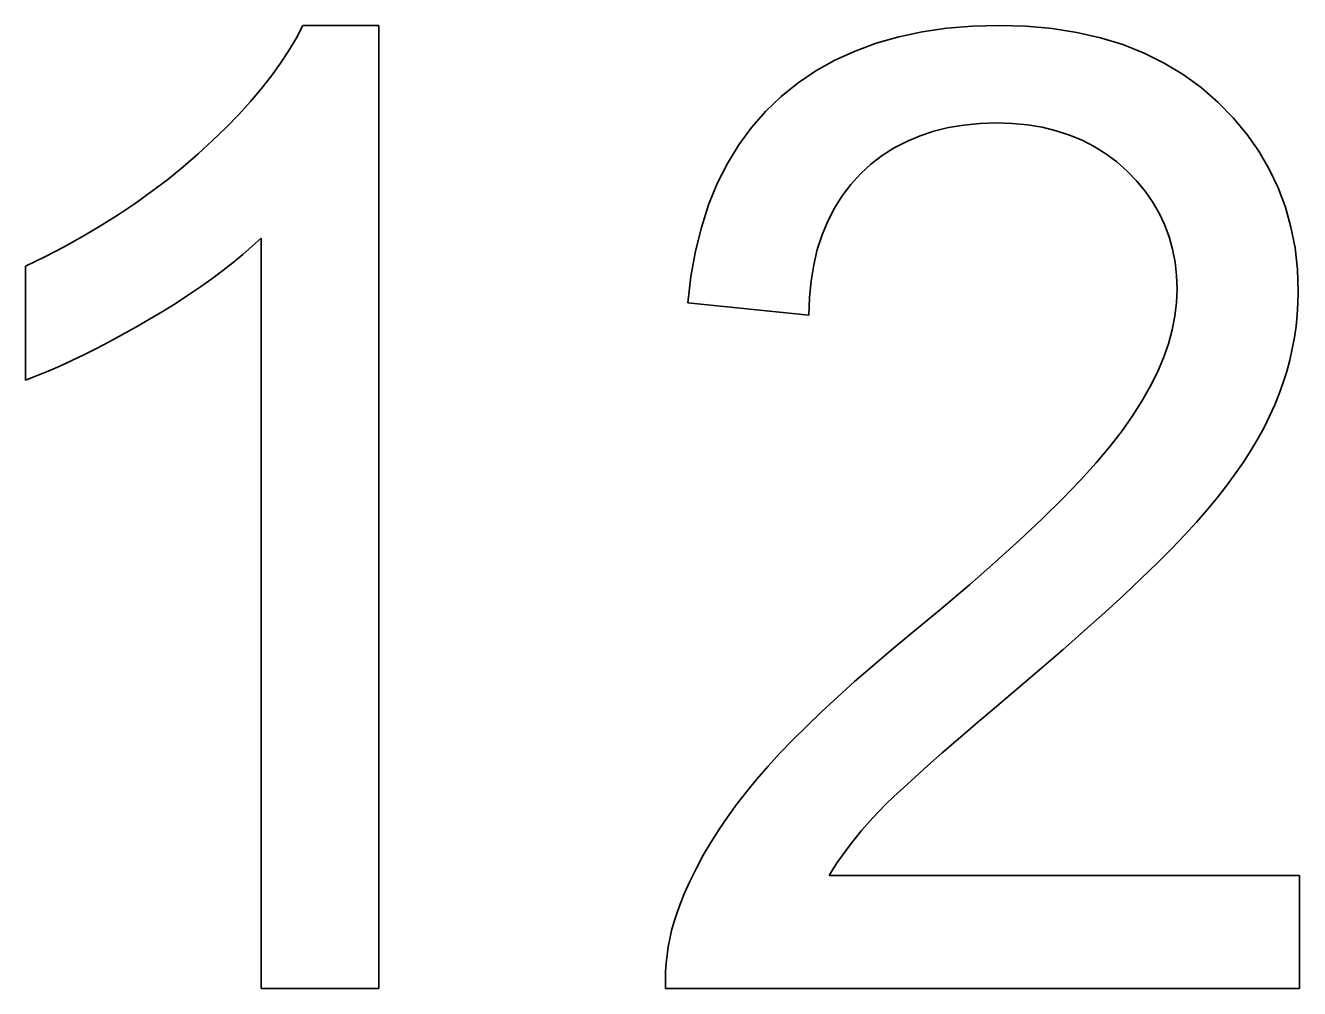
# Model space of a CAD drawing. Extents: x 23 to 417, y 3 to 294.
# Drawn here: x 151.909 to 154.233, y 137.919 to 139.676 of the extents above; entities that cross this region are included whole.
import ezdxf

# ---------------------------------------------------------------- set-up
doc = ezdxf.new("R2010")
doc.units = 0
doc.layers.get('0').update_dxf_attribs({"lineweight": 13})

# ---------------------------------------------------------------- blocks, each defined once
blk = doc.blocks.new('BLOCK3494')
at = {"color": 7, "lineweight": 35, "ltscale": 0.001286}
blk.add_line((64.2586, 28.2316), (64.2826, 28.2771), dxfattribs=at)
at = {"color": 7, "lineweight": 35, "ltscale": 0.006923}
blk.add_line((64.2826, 28.2771), (64.5595, 28.2771), dxfattribs=at)
at = {"color": 7, "lineweight": 35, "ltscale": 0.087858}
blk.add_line((64.5595, 28.2771), (64.5595, 24.7628), dxfattribs=at)
at = {"color": 7, "lineweight": 35, "ltscale": 0.002264}
blk.add_line((66.5418, 28.2538), (66.6314, 28.2668), dxfattribs=at)
at = {"color": 7, "lineweight": 35, "ltscale": 0.002351}
blk.add_line((66.6314, 28.2668), (66.7251, 28.2745), dxfattribs=at)
at = {"color": 7, "lineweight": 35, "ltscale": 0.002445}
blk.add_line((66.7251, 28.2745), (66.8229, 28.2771), dxfattribs=at)
at = {"color": 7, "lineweight": 35, "ltscale": 0.002468}
blk.add_line((66.8229, 28.2771), (66.9215, 28.2743), dxfattribs=at)
at = {"color": 7, "lineweight": 35, "ltscale": 0.002371}
blk.add_line((66.9215, 28.2743), (67.016, 28.2659), dxfattribs=at)
at = {"color": 7, "lineweight": 35, "ltscale": 0.002283}
blk.add_line((67.016, 28.2659), (67.1062, 28.252), dxfattribs=at)
at = {"color": 7, "lineweight": 35, "ltscale": 0.001331}
blk.add_line((64.2314, 28.1858), (64.2586, 28.2316), dxfattribs=at)
at = {"color": 7, "lineweight": 35, "ltscale": 0.00212}
blk.add_line((66.3746, 28.2124), (66.4562, 28.2357), dxfattribs=at)
at = {"color": 7, "lineweight": 35, "ltscale": 0.002188}
blk.add_line((66.4562, 28.2357), (66.5418, 28.2538), dxfattribs=at)
at = {"color": 7, "lineweight": 35, "ltscale": 0.002206}
blk.add_line((67.1062, 28.252), (67.1922, 28.2324), dxfattribs=at)
at = {"color": 7, "lineweight": 35, "ltscale": 0.002141}
blk.add_line((67.1922, 28.2324), (67.2741, 28.2073), dxfattribs=at)
at = {"color": 7, "lineweight": 35, "ltscale": 0.001379}
blk.add_line((64.2011, 28.1397), (64.2314, 28.1858), dxfattribs=at)
at = {"color": 7, "lineweight": 35, "ltscale": 0.002019}
for p, q in [((66.2237, 28.1502), (66.2972, 28.1839)), ((67.5594, 28.0509), (67.6203, 27.9978))]:
    blk.add_line(p, q, dxfattribs=at)
at = {"color": 7, "lineweight": 35, "ltscale": 0.002063}
blk.add_line((66.2972, 28.1839), (66.3746, 28.2124), dxfattribs=at)
at = {"color": 7, "lineweight": 35, "ltscale": 0.002087}
blk.add_line((67.2741, 28.2073), (67.3517, 28.1766), dxfattribs=at)
at = {"color": 7, "lineweight": 35, "ltscale": 0.002049}
blk.add_line((67.3517, 28.1766), (67.4252, 28.1402), dxfattribs=at)
at = {"color": 7, "lineweight": 35, "ltscale": 0.00143}
blk.add_line((64.1676, 28.0934), (64.2011, 28.1397), dxfattribs=at)
at = {"color": 7, "lineweight": 35, "ltscale": 0.001988}
blk.add_line((66.1544, 28.1113), (66.2237, 28.1502), dxfattribs=at)
at = {"color": 7, "lineweight": 35, "ltscale": 0.002023}
blk.add_line((67.4252, 28.1402), (67.4944, 28.0983), dxfattribs=at)
at = {"color": 7, "lineweight": 35, "ltscale": 0.001483}
blk.add_line((64.131, 28.0467), (64.1676, 28.0934), dxfattribs=at)
at = {"color": 7, "lineweight": 35, "ltscale": 0.001969}
blk.add_line((66.0891, 28.0673), (66.1544, 28.1113), dxfattribs=at)
at = {"color": 7, "lineweight": 35, "ltscale": 0.002013}
blk.add_line((67.4944, 28.0983), (67.5594, 28.0509), dxfattribs=at)
at = {"color": 7, "lineweight": 35, "ltscale": 0.001538}
blk.add_line((64.0912, 27.9998), (64.131, 28.0467), dxfattribs=at)
at = {"color": 7, "lineweight": 35, "ltscale": 0.001964}
blk.add_line((66.0278, 28.0181), (66.0891, 28.0673), dxfattribs=at)
at = {"color": 7, "lineweight": 35, "ltscale": 0.001595}
blk.add_line((64.0483, 27.9526), (64.0912, 27.9998), dxfattribs=at)
at = {"color": 7, "lineweight": 35, "ltscale": 0.00196}
blk.add_line((65.9711, 27.9639), (66.0278, 28.0181), dxfattribs=at)
at = {"color": 7, "lineweight": 35, "ltscale": 0.001998}
blk.add_line((67.6203, 27.9978), (67.6761, 27.9406), dxfattribs=at)
at = {"color": 7, "lineweight": 35, "ltscale": 0.001655}
blk.add_line((64.0022, 27.9051), (64.0483, 27.9526), dxfattribs=at)
at = {"color": 7, "lineweight": 35, "ltscale": 0.001959}
blk.add_line((65.9194, 27.9051), (65.9711, 27.9639), dxfattribs=at)
at = {"color": 7, "lineweight": 35, "ltscale": 0.001949}
blk.add_line((67.6761, 27.9406), (67.726, 27.8807), dxfattribs=at)
at = {"color": 7, "lineweight": 35, "ltscale": 0.001715}
blk.add_line((63.953, 27.8573), (64.0022, 27.9051), dxfattribs=at)
at = {"color": 7, "lineweight": 35, "ltscale": 0.001971}
blk.add_line((65.8728, 27.8415), (65.9194, 27.9051), dxfattribs=at)
at = {"color": 7, "lineweight": 35, "ltscale": 0.00134}
blk.add_line((66.5849, 27.8916), (66.534, 27.8748), dxfattribs=at)
at = {"color": 7, "lineweight": 35, "ltscale": 0.001374}
blk.add_line((66.6383, 27.9046), (66.5849, 27.8916), dxfattribs=at)
at = {"color": 7, "lineweight": 35, "ltscale": 0.001416}
blk.add_line((66.6941, 27.9139), (66.6383, 27.9046), dxfattribs=at)
at = {"color": 7, "lineweight": 35, "ltscale": 0.001465}
blk.add_line((66.7525, 27.9195), (66.6941, 27.9139), dxfattribs=at)
at = {"color": 7, "lineweight": 35, "ltscale": 0.001521}
blk.add_line((66.8133, 27.9214), (66.7525, 27.9195), dxfattribs=at)
at = {"color": 7, "lineweight": 35, "ltscale": 0.001442}
blk.add_line((66.8709, 27.9196), (66.8133, 27.9214), dxfattribs=at)
at = {"color": 7, "lineweight": 35, "ltscale": 0.001391}
blk.add_line((66.9263, 27.9144), (66.8709, 27.9196), dxfattribs=at)
at = {"color": 7, "lineweight": 35, "ltscale": 0.001348}
blk.add_line((66.9795, 27.9056), (66.9263, 27.9144), dxfattribs=at)
at = {"color": 7, "lineweight": 35, "ltscale": 0.00131}
blk.add_line((67.0305, 27.8933), (66.9795, 27.9056), dxfattribs=at)
at = {"color": 7, "lineweight": 35, "ltscale": 0.001281}
blk.add_line((67.0792, 27.8775), (67.0305, 27.8933), dxfattribs=at)
at = {"color": 7, "lineweight": 35, "ltscale": 0.001778}
blk.add_line((63.9006, 27.8092), (63.953, 27.8573), dxfattribs=at)
at = {"color": 7, "lineweight": 35, "ltscale": 0.001298}
blk.add_line((66.4856, 27.8543), (66.4396, 27.8301), dxfattribs=at)
at = {"color": 7, "lineweight": 35, "ltscale": 0.001314}
blk.add_line((66.534, 27.8748), (66.4856, 27.8543), dxfattribs=at)
at = {"color": 7, "lineweight": 35, "ltscale": 0.00126}
blk.add_line((67.1257, 27.8582), (67.0792, 27.8775), dxfattribs=at)
at = {"color": 7, "lineweight": 35, "ltscale": 0.001245}
for p, q in [((67.17, 27.8354), (67.1257, 27.8582)), ((67.252, 27.7792), (67.2121, 27.8091))]:
    blk.add_line(p, q, dxfattribs=at)
at = {"color": 7, "lineweight": 35, "ltscale": 0.001912}
blk.add_line((67.726, 27.8807), (67.77, 27.8182), dxfattribs=at)
at = {"color": 7, "lineweight": 35, "ltscale": 0.001814}
blk.add_line((63.8458, 27.7617), (63.9006, 27.8092), dxfattribs=at)
at = {"color": 7, "lineweight": 35, "ltscale": 0.001999}
blk.add_line((65.8311, 27.7732), (65.8728, 27.8415), dxfattribs=at)
at = {"color": 7, "lineweight": 35, "ltscale": 0.001295}
blk.add_line((66.3962, 27.8022), (66.3552, 27.7706), dxfattribs=at)
at = {"color": 7, "lineweight": 35, "ltscale": 0.001291}
blk.add_line((66.4396, 27.8301), (66.3962, 27.8022), dxfattribs=at)
at = {"color": 7, "lineweight": 35, "ltscale": 0.001241}
blk.add_line((67.2121, 27.8091), (67.17, 27.8354), dxfattribs=at)
at = {"color": 7, "lineweight": 35, "ltscale": 0.001889}
blk.add_line((67.77, 27.8182), (67.8082, 27.7529), dxfattribs=at)
at = {"color": 7, "lineweight": 35, "ltscale": 0.001827}
blk.add_line((63.7891, 27.7156), (63.8458, 27.7617), dxfattribs=at)
at = {"color": 7, "lineweight": 35, "ltscale": 0.002042}
blk.add_line((65.7945, 27.7002), (65.8311, 27.7732), dxfattribs=at)
at = {"color": 7, "lineweight": 35, "ltscale": 0.001307}
for p, q in [((66.3552, 27.7706), (66.3167, 27.7352)), ((66.2813, 27.6965), (66.2496, 27.655))]:
    blk.add_line(p, q, dxfattribs=at)
at = {"color": 7, "lineweight": 35, "ltscale": 0.001257}
blk.add_line((67.2896, 27.7459), (67.252, 27.7792), dxfattribs=at)
at = {"color": 7, "lineweight": 35, "ltscale": 0.00188}
blk.add_line((67.8082, 27.7529), (67.8405, 27.685), dxfattribs=at)
at = {"color": 7, "lineweight": 35, "ltscale": 0.001839}
blk.add_line((63.7306, 27.6709), (63.7891, 27.7156), dxfattribs=at)
at = {"color": 7, "lineweight": 35, "ltscale": 0.001311}
blk.add_line((66.3167, 27.7352), (66.2813, 27.6965), dxfattribs=at)
at = {"color": 7, "lineweight": 35, "ltscale": 0.001248}
blk.add_line((67.3243, 27.71), (67.2896, 27.7459), dxfattribs=at)
at = {"color": 7, "lineweight": 35, "ltscale": 0.001217}
blk.add_line((67.3554, 27.6725), (67.3243, 27.71), dxfattribs=at)
at = {"color": 7, "lineweight": 35, "ltscale": 0.001855}
blk.add_line((63.6703, 27.6277), (63.7306, 27.6709), dxfattribs=at)
at = {"color": 7, "lineweight": 35, "ltscale": 0.002097}
blk.add_line((65.7628, 27.6226), (65.7945, 27.7002), dxfattribs=at)
at = {"color": 7, "lineweight": 35, "ltscale": 0.001194}
blk.add_line((67.3828, 27.6334), (67.3554, 27.6725), dxfattribs=at)
at = {"color": 7, "lineweight": 35, "ltscale": 0.001884}
blk.add_line((67.8405, 27.685), (67.867, 27.6145), dxfattribs=at)
at = {"color": 7, "lineweight": 35, "ltscale": 0.001872}
blk.add_line((63.6082, 27.5859), (63.6703, 27.6277), dxfattribs=at)
at = {"color": 7, "lineweight": 35, "ltscale": 0.002164}
blk.add_line((65.7362, 27.5402), (65.7628, 27.6226), dxfattribs=at)
at = {"color": 7, "lineweight": 35, "ltscale": 0.001313}
blk.add_line((66.2496, 27.655), (66.2215, 27.6105), dxfattribs=at)
at = {"color": 7, "lineweight": 35, "ltscale": 0.001178}
blk.add_line((67.4065, 27.5927), (67.3828, 27.6334), dxfattribs=at)
at = {"color": 7, "lineweight": 35, "ltscale": 0.001902}
blk.add_line((67.867, 27.6145), (67.8875, 27.5412), dxfattribs=at)
at = {"color": 7, "lineweight": 35, "ltscale": 0.00189}
blk.add_line((63.5442, 27.5456), (63.6082, 27.5859), dxfattribs=at)
at = {"color": 7, "lineweight": 35, "ltscale": 0.00133}
blk.add_line((66.2215, 27.6105), (66.1972, 27.5633), dxfattribs=at)
at = {"color": 7, "lineweight": 35, "ltscale": 0.001171}
blk.add_line((67.4266, 27.5504), (67.4065, 27.5927), dxfattribs=at)
at = {"color": 7, "lineweight": 35, "ltscale": 0.00191}
blk.add_line((63.4785, 27.5067), (63.5442, 27.5456), dxfattribs=at)
at = {"color": 7, "lineweight": 35, "ltscale": 0.002243}
blk.add_line((65.7146, 27.4531), (65.7362, 27.5402), dxfattribs=at)
at = {"color": 7, "lineweight": 35, "ltscale": 0.001356}
blk.add_line((66.1972, 27.5633), (66.1765, 27.5131), dxfattribs=at)
at = {"color": 7, "lineweight": 35, "ltscale": 0.001172}
blk.add_line((67.443, 27.5065), (67.4266, 27.5504), dxfattribs=at)
at = {"color": 7, "lineweight": 35, "ltscale": 0.001933}
blk.add_line((67.8875, 27.5412), (67.9022, 27.4653), dxfattribs=at)
at = {"color": 7, "lineweight": 35, "ltscale": 0.001931}
blk.add_line((63.4109, 27.4692), (63.4785, 27.5067), dxfattribs=at)
at = {"color": 7, "lineweight": 35, "ltscale": 0.00109}
blk.add_line((64.1298, 27.5012), (64.0978, 27.4716), dxfattribs=at)
at = {"color": 7, "lineweight": 35, "ltscale": 0.06846}
blk.add_line((64.1298, 24.7628), (64.1298, 27.5012), dxfattribs=at)
at = {"color": 7, "lineweight": 35, "ltscale": 0.001392}
blk.add_line((66.1765, 27.5131), (66.1594, 27.4601), dxfattribs=at)
at = {"color": 7, "lineweight": 35, "ltscale": 0.001181}
blk.add_line((67.4558, 27.461), (67.443, 27.5065), dxfattribs=at)
at = {"color": 7, "lineweight": 35, "ltscale": 0.001979}
blk.add_line((63.2703, 27.3985), (63.3415, 27.4332), dxfattribs=at)
at = {"color": 7, "lineweight": 35, "ltscale": 0.001955}
blk.add_line((63.3415, 27.4332), (63.4109, 27.4692), dxfattribs=at)
at = {"color": 7, "lineweight": 35, "ltscale": 0.001163}
for p, q in [((64.0639, 27.442), (64.028, 27.4124)), ((63.3953, 27.0342), (63.3526, 27.0157))]:
    blk.add_line(p, q, dxfattribs=at)
at = {"color": 7, "lineweight": 35, "ltscale": 0.001126}
blk.add_line((64.0978, 27.4716), (64.0639, 27.442), dxfattribs=at)
at = {"color": 7, "lineweight": 35, "ltscale": 0.002332}
blk.add_line((65.698, 27.3613), (65.7146, 27.4531), dxfattribs=at)
at = {"color": 7, "lineweight": 35, "ltscale": 0.001436}
blk.add_line((66.1594, 27.4601), (66.1461, 27.4043), dxfattribs=at)
at = {"color": 7, "lineweight": 35, "ltscale": 0.001199}
blk.add_line((67.4649, 27.414), (67.4558, 27.461), dxfattribs=at)
at = {"color": 7, "lineweight": 35, "ltscale": 0.001977}
blk.add_line((67.9022, 27.4653), (67.911, 27.3867), dxfattribs=at)
at = {"color": 7, "lineweight": 35, "ltscale": 0.010385}
blk.add_line((63.2703, 26.9831), (63.2703, 27.3985), dxfattribs=at)
at = {"color": 7, "lineweight": 35, "ltscale": 0.001239}
blk.add_line((63.9902, 27.3828), (63.9505, 27.3532), dxfattribs=at)
at = {"color": 7, "lineweight": 35, "ltscale": 0.0012}
blk.add_line((64.028, 27.4124), (63.9902, 27.3828), dxfattribs=at)
at = {"color": 7, "lineweight": 35, "ltscale": 0.001488}
blk.add_line((66.1461, 27.4043), (66.1364, 27.3455), dxfattribs=at)
at = {"color": 7, "lineweight": 35, "ltscale": 0.001225}
blk.add_line((67.4704, 27.3653), (67.4649, 27.414), dxfattribs=at)
at = {"color": 7, "lineweight": 35, "ltscale": 0.002033}
blk.add_line((67.911, 27.3867), (67.9139, 27.3054), dxfattribs=at)
at = {"color": 7, "lineweight": 35, "ltscale": 0.001278}
blk.add_line((63.9505, 27.3532), (63.9088, 27.3236), dxfattribs=at)
at = {"color": 7, "lineweight": 35, "ltscale": 0.002429}
blk.add_line((65.6864, 27.2648), (65.698, 27.3613), dxfattribs=at)
at = {"color": 7, "lineweight": 35, "ltscale": 0.001547}
blk.add_line((66.1364, 27.3455), (66.1304, 27.2839), dxfattribs=at)
at = {"color": 7, "lineweight": 35, "ltscale": 0.001258}
blk.add_line((67.4722, 27.315), (67.4704, 27.3653), dxfattribs=at)
at = {"color": 7, "lineweight": 35, "ltscale": 0.001358}
blk.add_line((63.8652, 27.294), (63.8196, 27.2644), dxfattribs=at)
at = {"color": 7, "lineweight": 35, "ltscale": 0.001318}
blk.add_line((63.9088, 27.3236), (63.8652, 27.294), dxfattribs=at)
at = {"color": 7, "lineweight": 35, "ltscale": 0.001226}
for p, q in [((67.4703, 27.266), (67.4722, 27.315)), ((67.7662, 26.7687), (67.7411, 26.7266))]:
    blk.add_line(p, q, dxfattribs=at)
at = {"color": 7, "lineweight": 35, "ltscale": 0.001049}
for p, q in [((67.9139, 27.3054), (67.9131, 27.2635)), ((67.9062, 27.18), (67.9002, 27.1385))]:
    blk.add_line(p, q, dxfattribs=at)
at = {"color": 7, "lineweight": 35, "ltscale": 0.001399}
blk.add_line((63.8196, 27.2644), (63.7722, 27.2348), dxfattribs=at)
at = {"color": 7, "lineweight": 35, "ltscale": 0.0111}
blk.add_line((66.1281, 27.2195), (65.6864, 27.2648), dxfattribs=at)
at = {"color": 7, "lineweight": 35, "ltscale": 0.001613}
blk.add_line((66.1304, 27.2839), (66.1281, 27.2195), dxfattribs=at)
at = {"color": 7, "lineweight": 35, "ltscale": 0.001249}
blk.add_line((67.4642, 27.2164), (67.4703, 27.266), dxfattribs=at)
at = {"color": 7, "lineweight": 35, "ltscale": 0.001047}
for p, q in [((67.9131, 27.2635), (67.9105, 27.2217)), ((67.9105, 27.2217), (67.9062, 27.18))]:
    blk.add_line(p, q, dxfattribs=at)
at = {"color": 7, "lineweight": 35, "ltscale": 0.00144}
for p, q in [((63.7228, 27.2052), (63.6729, 27.1763)), ((63.7722, 27.2348), (63.7228, 27.2052))]:
    blk.add_line(p, q, dxfattribs=at)
at = {"color": 7, "lineweight": 35, "ltscale": 0.00128}
for p, q in [((67.4542, 27.1662), (67.4642, 27.2164)), ((63.5295, 27.0986), (63.4837, 27.0756))]:
    blk.add_line(p, q, dxfattribs=at)
at = {"color": 7, "lineweight": 35, "ltscale": 0.00136}
blk.add_line((63.6241, 27.1489), (63.5762, 27.123), dxfattribs=at)
at = {"color": 7, "lineweight": 35, "ltscale": 0.0014}
for p, q in [((63.6729, 27.1763), (63.6241, 27.1489)), ((66.5158, 25.5347), (66.4744, 25.4969)), ((65.7997, 25.3423), (65.8311, 25.3886))]:
    blk.add_line(p, q, dxfattribs=at)
at = {"color": 7, "lineweight": 35, "ltscale": 0.001317}
blk.add_line((67.4402, 27.1154), (67.4542, 27.1662), dxfattribs=at)
at = {"color": 7, "lineweight": 35, "ltscale": 0.001319}
blk.add_line((63.5762, 27.123), (63.5295, 27.0986), dxfattribs=at)
at = {"color": 7, "lineweight": 35, "ltscale": 0.001362}
blk.add_line((67.4221, 27.064), (67.4402, 27.1154), dxfattribs=at)
at = {"color": 7, "lineweight": 35, "ltscale": 0.001052}
blk.add_line((67.9002, 27.1385), (67.8924, 27.0971), dxfattribs=at)
at = {"color": 7, "lineweight": 35, "ltscale": 0.001202}
blk.add_line((63.439, 27.0542), (63.3953, 27.0342), dxfattribs=at)
at = {"color": 7, "lineweight": 35, "ltscale": 0.00124}
blk.add_line((63.4837, 27.0756), (63.439, 27.0542), dxfattribs=at)
at = {"color": 7, "lineweight": 35, "ltscale": 0.001412}
blk.add_line((67.4001, 27.012), (67.4221, 27.064), dxfattribs=at)
at = {"color": 7, "lineweight": 35, "ltscale": 0.001065}
blk.add_line((67.883, 27.0559), (67.8718, 27.0148), dxfattribs=at)
at = {"color": 7, "lineweight": 35, "ltscale": 0.001058}
blk.add_line((67.8924, 27.0971), (67.883, 27.0559), dxfattribs=at)
at = {"color": 7, "lineweight": 35, "ltscale": 0.001125}
blk.add_line((63.3526, 27.0157), (63.311, 26.9987), dxfattribs=at)
at = {"color": 7, "lineweight": 35, "ltscale": 0.001467}
blk.add_line((67.374, 26.9594), (67.4001, 27.012), dxfattribs=at)
at = {"color": 7, "lineweight": 35, "ltscale": 0.001073}
blk.add_line((67.8718, 27.0148), (67.8589, 26.9739), dxfattribs=at)
at = {"color": 7, "lineweight": 35, "ltscale": 0.001087}
blk.add_line((63.311, 26.9987), (63.2703, 26.9831), dxfattribs=at)
at = {"color": 7, "lineweight": 35, "ltscale": 0.001084}
blk.add_line((67.8589, 26.9739), (67.8443, 26.9331), dxfattribs=at)
at = {"color": 7, "lineweight": 35, "ltscale": 0.001527}
blk.add_line((67.3439, 26.9062), (67.374, 26.9594), dxfattribs=at)
at = {"color": 7, "lineweight": 35, "ltscale": 0.001095}
blk.add_line((67.8443, 26.9331), (67.828, 26.8924), dxfattribs=at)
at = {"color": 7, "lineweight": 35, "ltscale": 0.001592}
blk.add_line((67.3098, 26.8525), (67.3439, 26.9062), dxfattribs=at)
at = {"color": 7, "lineweight": 35, "ltscale": 0.001118}
blk.add_line((67.828, 26.8924), (67.8097, 26.8516), dxfattribs=at)
at = {"color": 7, "lineweight": 35, "ltscale": 0.00166}
blk.add_line((67.2717, 26.7981), (67.3098, 26.8525), dxfattribs=at)
at = {"color": 7, "lineweight": 35, "ltscale": 0.001152}
blk.add_line((67.8097, 26.8516), (67.7891, 26.8104), dxfattribs=at)
at = {"color": 7, "lineweight": 35, "ltscale": 0.00179}
blk.add_line((67.2279, 26.7415), (67.2717, 26.7981), dxfattribs=at)
at = {"color": 7, "lineweight": 35, "ltscale": 0.001188}
blk.add_line((67.7891, 26.8104), (67.7662, 26.7687), dxfattribs=at)
at = {"color": 7, "lineweight": 35, "ltscale": 0.001982}
blk.add_line((67.1767, 26.681), (67.2279, 26.7415), dxfattribs=at)
at = {"color": 7, "lineweight": 35, "ltscale": 0.001305}
blk.add_line((67.7137, 26.6841), (67.684, 26.6411), dxfattribs=at)
at = {"color": 7, "lineweight": 35, "ltscale": 0.001264}
blk.add_line((67.7411, 26.7266), (67.7137, 26.6841), dxfattribs=at)
at = {"color": 7, "lineweight": 35, "ltscale": 0.002177}
blk.add_line((67.1181, 26.6166), (67.1767, 26.681), dxfattribs=at)
at = {"color": 7, "lineweight": 35, "ltscale": 0.001347}
blk.add_line((67.684, 26.6411), (67.6521, 26.5978), dxfattribs=at)
at = {"color": 7, "lineweight": 35, "ltscale": 0.002374}
blk.add_line((67.0521, 26.5483), (67.1181, 26.6166), dxfattribs=at)
at = {"color": 7, "lineweight": 35, "ltscale": 0.001389}
blk.add_line((67.6521, 26.5978), (67.6179, 26.554), dxfattribs=at)
at = {"color": 7, "lineweight": 35, "ltscale": 0.002574}
blk.add_line((66.9786, 26.4761), (67.0521, 26.5483), dxfattribs=at)
at = {"color": 7, "lineweight": 35, "ltscale": 0.001433}
blk.add_line((67.6179, 26.554), (67.5814, 26.5097), dxfattribs=at)
at = {"color": 7, "lineweight": 35, "ltscale": 0.001478}
blk.add_line((67.5814, 26.5097), (67.5427, 26.465), dxfattribs=at)
at = {"color": 7, "lineweight": 35, "ltscale": 0.002775}
blk.add_line((66.8978, 26.4), (66.9786, 26.4761), dxfattribs=at)
at = {"color": 7, "lineweight": 35, "ltscale": 0.001576}
blk.add_line((67.5427, 26.465), (67.5002, 26.4185), dxfattribs=at)
at = {"color": 7, "lineweight": 35, "ltscale": 0.001727}
blk.add_line((67.5002, 26.4185), (67.4524, 26.3686), dxfattribs=at)
at = {"color": 7, "lineweight": 35, "ltscale": 0.002977}
blk.add_line((66.8096, 26.32), (66.8978, 26.4), dxfattribs=at)
at = {"color": 7, "lineweight": 35, "ltscale": 0.001879}
blk.add_line((67.4524, 26.3686), (67.3993, 26.3154), dxfattribs=at)
at = {"color": 7, "lineweight": 35, "ltscale": 0.003179}
blk.add_line((66.714, 26.2362), (66.8096, 26.32), dxfattribs=at)
at = {"color": 7, "lineweight": 35, "ltscale": 0.002032}
blk.add_line((67.3993, 26.3154), (67.341, 26.2588), dxfattribs=at)
at = {"color": 7, "lineweight": 35, "ltscale": 0.003383}
blk.add_line((66.611, 26.1484), (66.714, 26.2362), dxfattribs=at)
at = {"color": 7, "lineweight": 35, "ltscale": 0.002185}
blk.add_line((67.341, 26.2588), (67.2774, 26.1988), dxfattribs=at)
at = {"color": 7, "lineweight": 35, "ltscale": 0.002339}
blk.add_line((67.2774, 26.1988), (67.2085, 26.1356), dxfattribs=at)
at = {"color": 7, "lineweight": 35, "ltscale": 0.003587}
blk.add_line((66.5006, 26.0568), (66.611, 26.1484), dxfattribs=at)
at = {"color": 7, "lineweight": 35, "ltscale": 0.002492}
blk.add_line((67.2085, 26.1356), (67.1343, 26.069), dxfattribs=at)
at = {"color": 7, "lineweight": 35, "ltscale": 0.002331}
blk.add_line((66.4288, 25.9973), (66.5006, 26.0568), dxfattribs=at)
at = {"color": 7, "lineweight": 35, "ltscale": 0.002646}
blk.add_line((67.1343, 26.069), (67.0549, 25.999), dxfattribs=at)
at = {"color": 7, "lineweight": 35, "ltscale": 0.002241}
blk.add_line((66.3604, 25.9393), (66.4288, 25.9973), dxfattribs=at)
at = {"color": 7, "lineweight": 35, "ltscale": 0.002801}
blk.add_line((67.0549, 25.999), (66.9702, 25.9257), dxfattribs=at)
at = {"color": 7, "lineweight": 35, "ltscale": 0.002152}
blk.add_line((66.2955, 25.8827), (66.3604, 25.9393), dxfattribs=at)
at = {"color": 7, "lineweight": 35, "ltscale": 0.002955}
blk.add_line((66.9702, 25.9257), (66.8802, 25.8491), dxfattribs=at)
at = {"color": 7, "lineweight": 35, "ltscale": 0.002064}
blk.add_line((66.2341, 25.8276), (66.2955, 25.8827), dxfattribs=at)
at = {"color": 7, "lineweight": 35, "ltscale": 0.002438}
blk.add_line((66.8802, 25.8491), (66.8056, 25.7862), dxfattribs=at)
at = {"color": 7, "lineweight": 35, "ltscale": 0.001976}
blk.add_line((66.1762, 25.7739), (66.2341, 25.8276), dxfattribs=at)
at = {"color": 7, "lineweight": 35, "ltscale": 0.001888}
blk.add_line((66.1217, 25.7216), (66.1762, 25.7739), dxfattribs=at)
at = {"color": 7, "lineweight": 35, "ltscale": 0.002265}
blk.add_line((66.8056, 25.7862), (66.7365, 25.7276), dxfattribs=at)
at = {"color": 7, "lineweight": 35, "ltscale": 0.001802}
blk.add_line((66.0706, 25.6707), (66.1217, 25.7216), dxfattribs=at)
at = {"color": 7, "lineweight": 35, "ltscale": 0.002092}
blk.add_line((66.7365, 25.7276), (66.673, 25.6731), dxfattribs=at)
at = {"color": 7, "lineweight": 35, "ltscale": 0.001714}
blk.add_line((66.0231, 25.6213), (66.0706, 25.6707), dxfattribs=at)
at = {"color": 7, "lineweight": 35, "ltscale": 0.001919}
blk.add_line((66.673, 25.6731), (66.6151, 25.6228), dxfattribs=at)
at = {"color": 7, "lineweight": 35, "ltscale": 0.00163}
blk.add_line((65.979, 25.5733), (66.0231, 25.6213), dxfattribs=at)
at = {"color": 7, "lineweight": 35, "ltscale": 0.001746}
blk.add_line((66.6151, 25.6228), (66.5626, 25.5766), dxfattribs=at)
at = {"color": 7, "lineweight": 35, "ltscale": 0.001545}
blk.add_line((65.9383, 25.5268), (65.979, 25.5733), dxfattribs=at)
at = {"color": 7, "lineweight": 35, "ltscale": 0.001573}
blk.add_line((66.5626, 25.5766), (66.5158, 25.5347), dxfattribs=at)
at = {"color": 7, "lineweight": 35, "ltscale": 0.001487}
blk.add_line((65.9005, 25.4809), (65.9383, 25.5268), dxfattribs=at)
at = {"color": 7, "lineweight": 35, "ltscale": 0.001457}
blk.add_line((65.8647, 25.4348), (65.9005, 25.4809), dxfattribs=at)
at = {"color": 7, "lineweight": 35, "ltscale": 0.001228}
blk.add_line((66.4744, 25.4969), (66.4386, 25.4633), dxfattribs=at)
at = {"color": 7, "lineweight": 35, "ltscale": 0.001428}
blk.add_line((65.8311, 25.3886), (65.8647, 25.4348), dxfattribs=at)
at = {"color": 7, "lineweight": 35, "ltscale": 0.000883314}
blk.add_line((66.4083, 25.4338), (66.3836, 25.4086), dxfattribs=at)
at = {"color": 7, "lineweight": 35, "ltscale": 0.001055}
blk.add_line((66.4386, 25.4633), (66.4083, 25.4338), dxfattribs=at)
at = {"color": 7, "lineweight": 35, "ltscale": 0.00077906}
blk.add_line((66.362, 25.3854), (66.3412, 25.3622), dxfattribs=at)
at = {"color": 7, "lineweight": 35, "ltscale": 0.000792035}
blk.add_line((66.3836, 25.4086), (66.362, 25.3854), dxfattribs=at)
at = {"color": 7, "lineweight": 35, "ltscale": 0.001375}
blk.add_line((65.7703, 25.2958), (65.7997, 25.3423), dxfattribs=at)
at = {"color": 7, "lineweight": 35, "ltscale": 0.000755134}
blk.add_line((66.3211, 25.339), (66.3018, 25.3158), dxfattribs=at)
at = {"color": 7, "lineweight": 35, "ltscale": 0.000766906}
blk.add_line((66.3412, 25.3622), (66.3211, 25.339), dxfattribs=at)
at = {"color": 7, "lineweight": 35, "ltscale": 0.00135}
blk.add_line((65.7431, 25.2492), (65.7703, 25.2958), dxfattribs=at)
at = {"color": 7, "lineweight": 35, "ltscale": 0.000732298}
blk.add_line((66.2833, 25.2925), (66.2655, 25.2692), dxfattribs=at)
at = {"color": 7, "lineweight": 35, "ltscale": 0.000743412}
blk.add_line((66.3018, 25.3158), (66.2833, 25.2925), dxfattribs=at)
at = {"color": 7, "lineweight": 35, "ltscale": 0.001327}
blk.add_line((65.718, 25.2024), (65.7431, 25.2492), dxfattribs=at)
at = {"color": 7, "lineweight": 35, "ltscale": 0.000710594}
blk.add_line((66.2485, 25.2459), (66.2323, 25.2226), dxfattribs=at)
at = {"color": 7, "lineweight": 35, "ltscale": 0.000721351}
blk.add_line((66.2655, 25.2692), (66.2485, 25.2459), dxfattribs=at)
at = {"color": 7, "lineweight": 35, "ltscale": 0.001306}
blk.add_line((65.695, 25.1555), (65.718, 25.2024), dxfattribs=at)
at = {"color": 7, "lineweight": 35, "ltscale": 0.000690819}
blk.add_line((66.2168, 25.1992), (66.2021, 25.1758), dxfattribs=at)
at = {"color": 7, "lineweight": 35, "ltscale": 0.000700499}
blk.add_line((66.2323, 25.2226), (66.2168, 25.1992), dxfattribs=at)
at = {"color": 7, "lineweight": 35, "ltscale": 0.001287}
blk.add_line((65.6741, 25.1084), (65.695, 25.1555), dxfattribs=at)
at = {"color": 7, "lineweight": 35, "ltscale": 0.042915}
blk.add_line((66.2021, 25.1758), (67.9187, 25.1758), dxfattribs=at)
at = {"color": 7, "lineweight": 35, "ltscale": 0.010326}
blk.add_line((67.9187, 25.1758), (67.9187, 24.7628), dxfattribs=at)
at = {"color": 7, "lineweight": 35, "ltscale": 0.00127}
blk.add_line((65.6554, 25.0612), (65.6741, 25.1084), dxfattribs=at)
at = {"color": 7, "lineweight": 35, "ltscale": 0.000764597}
blk.add_line((65.645, 25.0325), (65.6554, 25.0612), dxfattribs=at)
at = {"color": 7, "lineweight": 35, "ltscale": 0.000760904}
blk.add_line((65.6358, 25.0034), (65.645, 25.0325), dxfattribs=at)
at = {"color": 7, "lineweight": 35, "ltscale": 0.000756581}
blk.add_line((65.621, 24.9447), (65.6278, 24.9742), dxfattribs=at)
at = {"color": 7, "lineweight": 35, "ltscale": 0.000757905}
blk.add_line((65.6278, 24.9742), (65.6358, 25.0034), dxfattribs=at)
at = {"color": 7, "lineweight": 35, "ltscale": 0.000756099}
blk.add_line((65.6154, 24.915), (65.621, 24.9447), dxfattribs=at)
at = {"color": 7, "lineweight": 35, "ltscale": 0.000759444}
blk.add_line((65.6078, 24.8548), (65.611, 24.885), dxfattribs=at)
at = {"color": 7, "lineweight": 35, "ltscale": 0.00075715}
blk.add_line((65.611, 24.885), (65.6154, 24.915), dxfattribs=at)
at = {"color": 7, "lineweight": 35, "ltscale": 0.000767448}
blk.add_line((65.6049, 24.7937), (65.6058, 24.8244), dxfattribs=at)
at = {"color": 7, "lineweight": 35, "ltscale": 0.000762489}
blk.add_line((65.6058, 24.8244), (65.6078, 24.8548), dxfattribs=at)
at = {"color": 7, "lineweight": 35, "ltscale": 0.000772904}
blk.add_line((65.6053, 24.7628), (65.6049, 24.7937), dxfattribs=at)
at = {"color": 7, "lineweight": 35, "ltscale": 0.010743}
blk.add_line((64.5595, 24.7628), (64.1298, 24.7628), dxfattribs=at)
at = {"color": 7, "lineweight": 35, "ltscale": 0.057836}
blk.add_line((67.9187, 24.7628), (65.6053, 24.7628), dxfattribs=at)

msp = doc.modelspace()

# ---------------------------------------------------------------- block references
at = {"lineweight": 0, "xscale": 0.5, "yscale": 0.5, "zscale": 0.5}
msp.add_blockref('BLOCK3494', (120.2741, 125.5377), dxfattribs=at)

doc.saveas('drawing.dxf')
